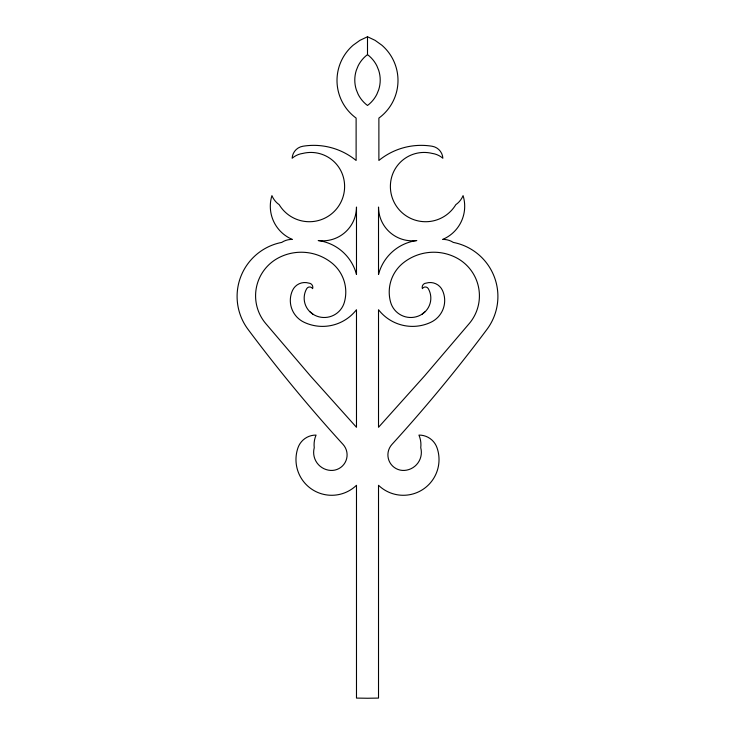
<?xml version="1.0" encoding="UTF-8"?>
<svg xmlns="http://www.w3.org/2000/svg" width="735" height="735" viewBox="0 0 735 735"><rect width="100%" height="100%" fill="white"/><g stroke="black" fill="none" stroke-linecap="round" stroke-linejoin="round"><path stroke-width="1.1" d="M422.046 314.203L425.749 311.107A19.046 19.046 0 0 0 428.303 288.671A3.418 3.418 0 0 0 422.368 288.671A4.235 4.235 0 0 1 426.245 283.104A13.561 13.561 0 0 1 442.479 290.417A24.09 24.09 0 0 1 430.875 322.279A43.025 43.025 0 0 1 378.516 309.72L378.516 427.301L424.637 375.851L469.481 323.281A42.924 42.924 0 0 0 456.123 257.645A48.914 48.914 0 0 0 403.451 262.744A37.393 37.393 0 0 0 390.625 302.26A20.929 20.929 0 0 0 422.046 314.203L424.858 312.044M367.5 36.75L359.939 40.333L353.14 45.212A46.581 46.581 0 0 0 356.117 118.087L356.117 160.469A66.931 66.931 0 0 0 302.875 146.247A12.844 12.844 0 0 0 292.135 158.255A20.892 20.892 0 0 1 302.875 153.404A33.691 33.691 0 0 1 343.824 179.064A35.243 35.243 0 0 1 279.19 204.679A20.323 20.323 0 0 1 271.922 195.62A35.96 35.96 0 0 0 292.328 239.426A18.338 18.338 0 0 0 281.716 242.412A55.024 55.024 0 0 0 248.035 329.372A1530.178 1530.178 0 0 0 343.043 444.418A15.554 15.554 0 0 1 330.594 470.418A18.072 18.072 0 0 1 314.249 447.716A24.393 24.393 0 0 1 316.068 435.092A18.889 18.889 0 0 0 297.997 447.716A35.721 35.721 0 0 0 356.484 485.284L356.484 698.085L367.5 698.25L378.516 698.085L378.516 485.284A35.721 35.721 0 0 0 437.003 447.716A18.889 18.889 0 0 0 418.932 435.092A24.393 24.393 0 0 1 420.751 447.716A18.072 18.072 0 0 1 404.406 470.418A15.554 15.554 0 0 1 391.957 444.418A1530.178 1530.178 0 0 0 486.965 329.372A55.024 55.024 0 0 0 453.284 242.412A18.338 18.338 0 0 0 442.672 239.426A35.96 35.96 0 0 0 463.078 195.62A20.323 20.323 0 0 1 455.81 204.679A35.243 35.243 0 0 1 391.176 179.064A33.691 33.691 0 0 1 432.125 153.404A20.892 20.892 0 0 1 442.865 158.255A12.844 12.844 0 0 0 432.125 146.247A66.931 66.931 0 0 0 378.883 160.469L378.883 118.087A46.581 46.581 0 0 0 381.86 45.212L375.061 40.333L367.5 36.75L367.5 54.62A31.789 31.789 0 0 1 376.862 65.828L378.709 70.376A31.789 31.789 0 0 1 378.709 89.725L376.862 94.273A31.789 31.789 0 0 1 367.5 105.482A31.789 31.789 0 0 1 358.138 94.273L356.291 89.725A31.789 31.789 0 0 1 356.291 70.376L358.138 65.828A31.789 31.789 0 0 1 367.5 54.62M312.954 314.203L309.251 311.107A19.046 19.046 0 0 1 306.697 288.671A3.418 3.418 0 0 1 312.632 288.671A4.235 4.235 0 0 0 308.755 283.104A13.561 13.561 0 0 0 292.521 290.417A24.09 24.09 0 0 0 304.125 322.279A43.025 43.025 0 0 0 356.484 309.72L356.484 427.301L310.363 375.851L265.519 323.281A42.924 42.924 0 0 1 278.877 257.645A48.914 48.914 0 0 1 331.549 262.744A37.393 37.393 0 0 1 344.375 302.26A20.929 20.929 0 0 1 312.954 314.203L310.142 312.044M378.516 274.467L378.516 207.049A33.782 33.782 0 0 0 416.809 240.529A45.901 45.901 0 0 0 378.516 274.467M356.484 274.467L356.484 207.049A33.782 33.782 0 0 1 318.191 240.529A45.901 45.901 0 0 1 356.484 274.467"/></g></svg>
